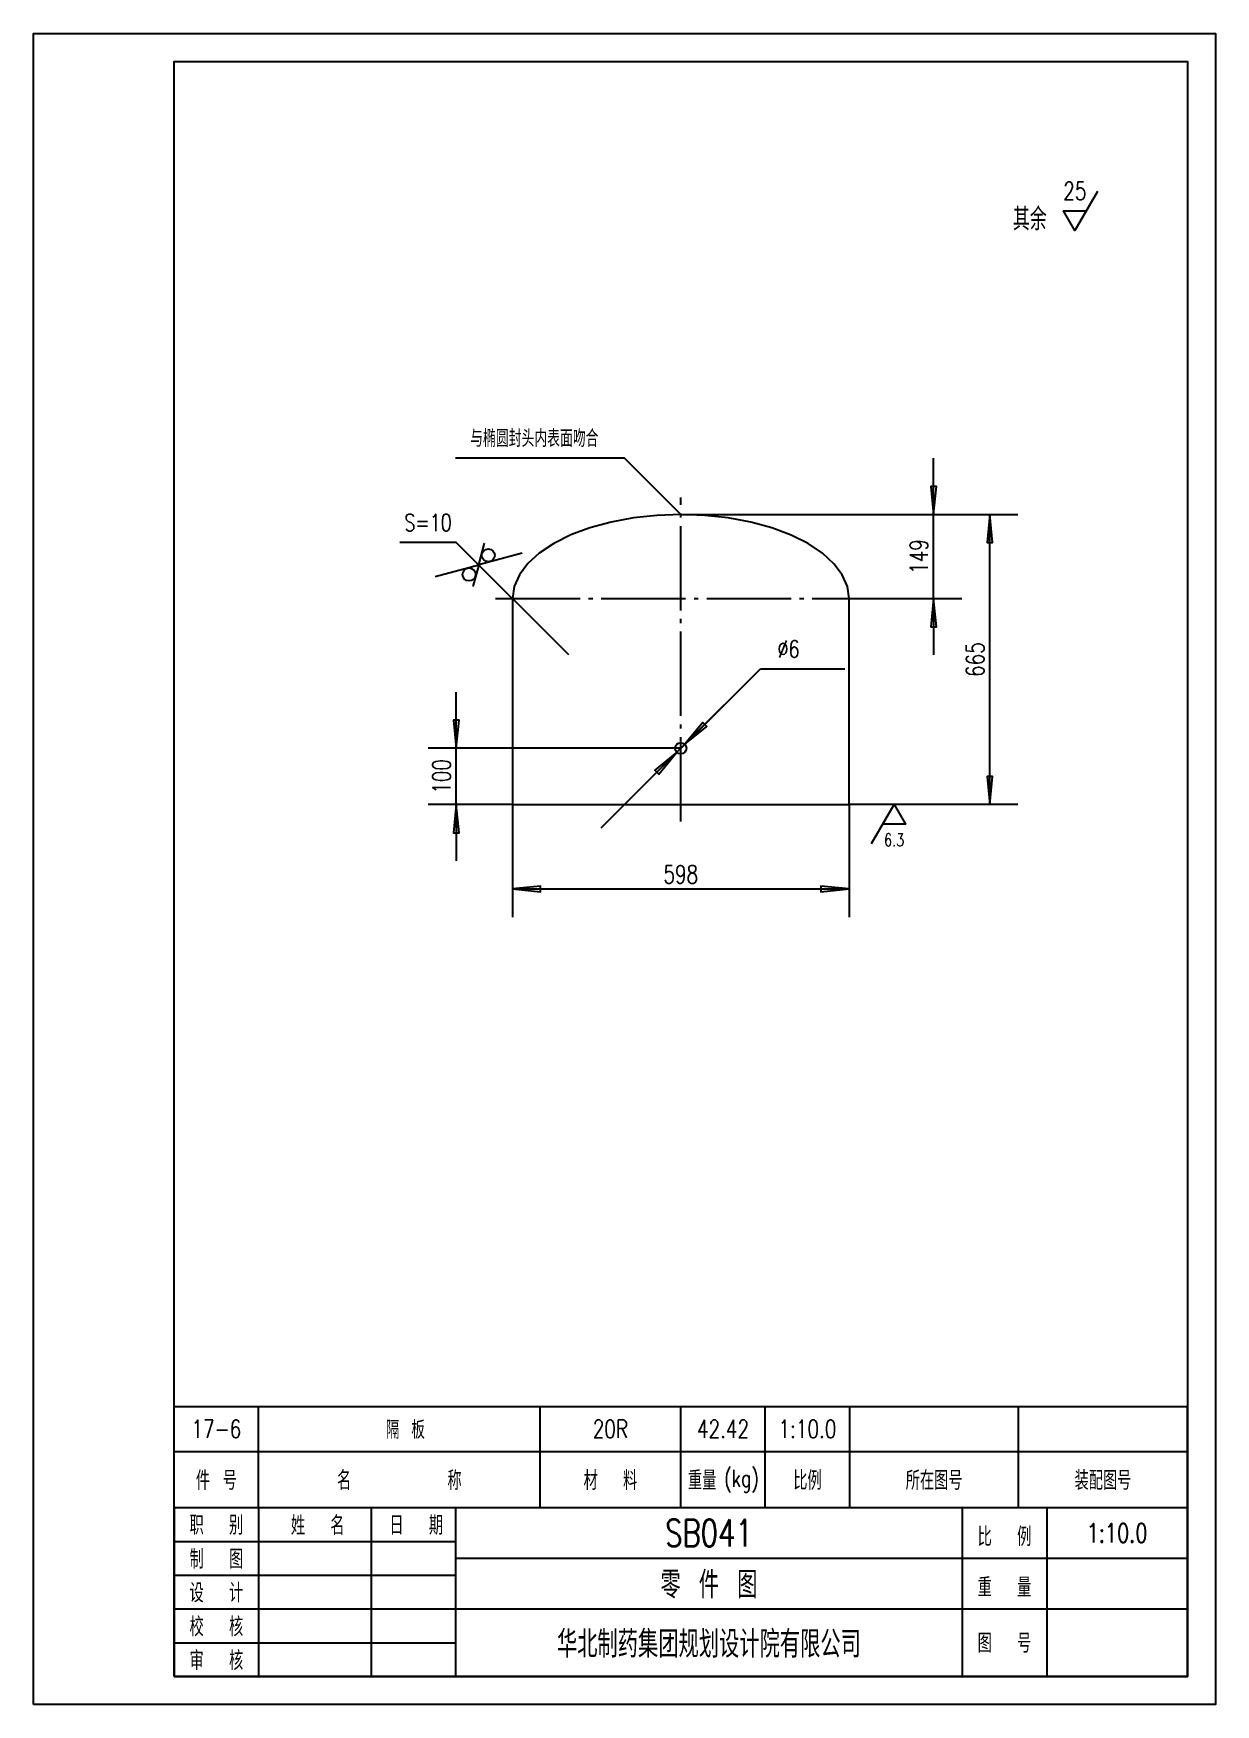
# Model space of a CAD drawing. Extents: x -250 to 1850, y -50 to 2920.
import ezdxf
from ezdxf.enums import TextEntityAlignment as Align

# ---------------------------------------------------------------- set-up
doc = ezdxf.new("R2010")
doc.units = 0
doc.header["$LTSCALE"] = 30
doc.header["$MEASUREMENT"] = 0
doc.linetypes.add('CENTER', pattern=[6.25, 5, -0.5, 0.25, -0.5])
for name, color, linetype in [('1', 2, 'CONTINUOUS'), ('2', 1, 'CONTINUOUS'), ('4', 2, 'CENTER')]:
    doc.layers.add(name, color=color, linetype=linetype)
doc.styles.add('HZ', font='txt', dxfattribs={"width": 0.75, "bigfont": 'hztxt'})

# ---------------------------------------------------------------- blocks, each defined once
blk = doc.blocks.new('BT2')
at = {"layer": '1', "color": 1}
for q in [(0, 30), (-180, 0)]:
    blk.add_line((-180, 30), q, dxfattribs=at)
at = {"layer": '1'}
for p, q in [((-165, 30), (-165, 0)), ((-145, 30), (-145, 0)), ((-130, 30), (-130, 0)), ((-40, 30), (-40, 0)), ((-25, 30), (-25, 0)), ((-180, 24), (-130, 24)), ((-180, 24), (-130, 24)), ((-130, 21), (0, 21)), ((-180, 18), (-130, 18)), ((-180, 12), (0, 12)), ((-180, 6), (-130, 6))]:
    blk.add_line(p, q, dxfattribs=at)
at = {"layer": '2'}
for p, q in [((0, 0), (0, 30)), ((-180, 0), (0, 0))]:
    blk.add_line(p, q, dxfattribs=at)
at = {"layer": '1', "style": 'HZ', "width": 0.75}
for s, height, p in [('职  别', 3.36, (-172.5, 27)), ('姓  名', 3.36, (-154.5, 27)), ('日  期', 3.36, (-137, 27)), ('比  例', 3.36, (-32.5, 25)), ('制  图', 3.36, (-172.5, 21)), ('重  量', 3.36, (-32.5, 16)), ('设  计', 3.36, (-172.5, 15)), ('校  核', 3.36, (-172.5, 9)), ('华北制药集团规划设计院有限公司', 4.8, (-85, 6)), ('图  号', 3.36, (-32.5, 6)), ('审  核', 3.36, (-172.5, 3))]:
    blk.add_text(s, height=height, dxfattribs=at).set_placement(p, align=Align.MIDDLE)
blk = doc.blocks.new('BT3')
at = {"layer": '1'}
for p, q in [((-165, 0), (-165, 18)), ((-115, 0), (-115, 18)), ((-90, 0), (-90, 18)), ((-75, 0), (-75, 18)), ((-60, 0), (-60, 18)), ((-30, 0), (-30, 18)), ((-180, 10), (0, 10))]:
    blk.add_line(p, q, dxfattribs=at)
at = {"layer": '2'}
for p, q in [((-180, 18), (0, 18)), ((-180, 18), (0, 18)), ((-180, 0), (-180, 18)), ((0, 0), (0, 18)), ((-180, 0), (0, 0))]:
    blk.add_line(p, q, dxfattribs=at)
at = {"layer": '1', "style": 'HZ', "width": 0.75}
for s, height, p in [('件 号', 3.36, (-172.5, 5)), ('名       称', 3.36, (-140, 5)), ('材  料', 3.36, (-102.5, 5)), ('重量', 3.36, (-86.2, 5)), ('(kg)', 3, (-79.2, 5)), ('比例', 3.36, (-67.5, 5)), ('所在图号', 3.36, (-45, 5)), ('装配图号', 3.36, (-15, 5))]:
    blk.add_text(s, height=height, dxfattribs=at).set_placement(p, align=Align.MIDDLE)

msp = doc.modelspace()

# ---------------------------------------------------------------- linework, layer by layer
at = {"layer": '1'}
for p, q in [((800, 2165), (500, 2165)), ((900, 2065), (800, 2165)), ((900, 2065), (1499, 2065)), ((1349, 1915.5), (1349, 2065)), ((1449, 1549.5), (1449, 2065)), ((501, 2015.5), (401, 2015.5)), ((701, 1815.5), (501, 2015.5)), ((1199, 1915.5), (1399, 1915.5)), ((1199, 1915.5), (1399, 1915.5)), ((758.6, 1508.1), (1041.4, 1790.9)), ((1041.4, 1790.9), (1191.4, 1790.9)), ((900, 1649.5), (451, 1649.5)), ((501, 1549.5), (501, 1649.5)), ((892.9, 1642.4), (907.1, 1656.6)), ((601, 1549.5), (451, 1549.5)), ((601, 1549.5), (601, 1349.5)), ((1499, 1549.5), (1199, 1549.5)), ((1199, 1549.5), (1199, 1349.5)), ((601, 1399.5), (1199, 1399.5))]:
    msp.add_line(p, q, dxfattribs=at)
msp.add_lwpolyline([(-250, -50), (-250, 2920), (1850, 2920), (1850, -50)], close=True, dxfattribs=at)
for points in [[(1640, 2639.3), (1600, 2570), (1580, 2604.6), (1620, 2604.6)], [(1349, 2065), (1354, 2115), (1344, 2115), (1349, 2065), (1349, 2165)], [(1449, 2065), (1444, 2015), (1454, 2015), (1449, 2065)], [(618.3, 1996.2), (541, 1975.5), (551.4, 2014.1)], [(463.7, 1954.8), (541, 1975.5), (530.6, 1936.9)], [(1349, 1915.5), (1344, 1865.5), (1354, 1865.5), (1349, 1915.5), (1349, 1815.5)], [(501, 1649.5), (506, 1699.5), (496, 1699.5), (501, 1649.5), (501, 1749.5)], [(907.1, 1656.6), (946, 1688.4), (938.9, 1695.5), (907.1, 1656.6), (977.8, 1727.3)], [(892.9, 1642.4), (854, 1610.6), (861.1, 1603.5), (892.9, 1642.4), (822.2, 1571.7)], [(1449, 1549.5), (1454, 1599.5), (1444, 1599.5), (1449, 1549.5)], [(501, 1549.5), (496, 1499.5), (506, 1499.5), (501, 1549.5), (501, 1449.5)], [(1239, 1480.2), (1279, 1549.5), (1299, 1514.9), (1259, 1514.9)], [(601, 1399.5), (651, 1394.5), (651, 1404.5), (601, 1399.5)], [(1199, 1399.5), (1149, 1404.5), (1149, 1394.5), (1199, 1399.5)]]:
    msp.add_lwpolyline(points, dxfattribs=at)
for centre in [(558, 1992.5), (524, 1958.5)]:
    msp.add_circle(centre, 11.5, dxfattribs=at)
for points in [[(1349, 2065), (1354, 2115), (1344, 2115), (1349, 2065)], [(1449, 2065), (1444, 2015), (1454, 2015), (1449, 2065)], [(1349, 1915.5), (1344, 1865.5), (1354, 1865.5), (1349, 1915.5)], [(501, 1649.5), (506, 1699.5), (496, 1699.5), (501, 1649.5)], [(907.1, 1656.6), (946, 1688.4), (938.9, 1695.5), (907.1, 1656.6)], [(892.9, 1642.4), (854, 1610.6), (861.1, 1603.5), (892.9, 1642.4)], [(1449, 1549.5), (1454, 1599.5), (1444, 1599.5), (1449, 1549.5)], [(501, 1549.5), (496, 1499.5), (506, 1499.5), (501, 1549.5)], [(601, 1399.5), (651, 1394.5), (651, 1404.5), (601, 1399.5)], [(1199, 1399.5), (1149, 1404.5), (1149, 1394.5), (1199, 1399.5)]]:
    msp.add_solid(points, dxfattribs=at)
at = {"layer": '2'}
for p, q in [((601, 1915.5), (601, 1549.5)), ((1199, 1549.5), (1199, 1915.5)), ((601, 1549.5), (1199, 1549.5))]:
    msp.add_line(p, q, dxfattribs=at)
msp.add_lwpolyline([(0, 0), (0, 2870), (1800, 2870), (1800, 0)], close=True, dxfattribs=at)
msp.add_lwpolyline([(1199, 1915.5), (1196, 1936.8), (1186.9, 1957.6), (1172, 1977.6), (1151.6, 1996.3), (1126, 2013.4), (1095.9, 2028.4), (1061.8, 2041.2), (1024.4, 2051.4), (984.4, 2058.9), (942.8, 2063.5), (900.3, 2065), (857.7, 2063.5), (816.1, 2059), (776.1, 2051.6), (738.7, 2041.4), (704.5, 2028.6), (674.3, 2013.6), (648.7, 1996.5), (628.2, 1977.8), (613.2, 1957.9), (604.1, 1937), (601, 1915.8)], dxfattribs=at)
msp.add_circle((900, 1649.5), 10, dxfattribs=at)
at = {"layer": '4'}
for p, q in [((900, 1519.5), (900, 2095)), ((571, 1915.5), (1229, 1915.5))]:
    msp.add_line(p, q, dxfattribs=at)

# ---------------------------------------------------------------- block references
at = {"layer": '1', "xscale": 10, "yscale": 10, "zscale": 10}
for name, p in [('BT3', (1800, 300)), ('BT2', (1800, 0))]:
    msp.add_blockref(name, p, dxfattribs=at)

# ---------------------------------------------------------------- texts
at = {"layer": '1', "style": 'HZ', "width": 0.75}
for s, height, p in [('25', 32, (1600, 2624)), ('与椭圆封头内表面吻合 ', 30.4, (650, 2185)), ('S=10', 30.4, (451, 2035.5)), ('%%c6', 30.4, (1091.4, 1810.9)), ('6.3', 22.4, (1279, 1475.5)), ('598', 32, (900, 1409.5))]:
    msp.add_text(s, height=height, dxfattribs=at).set_placement(p, align=Align.CENTER)
msp.add_text('其余', height=40, dxfattribs=at).set_placement((1550, 2570), align=Align.RIGHT)
for s, p in [('149', (1339, 1990.2)), ('665', (1439, 1807.2)), ('100', (491, 1599.5))]:
    msp.add_text(s, height=32, rotation=90, dxfattribs=at).set_placement(p, align=Align.CENTER)
for s, height, p in [('17-6', 32, (75, 440)), (' 隔 板', 32, (400, 440)), ('20R', 32, (775, 440)), ('42.42', 32, (975, 440)), ('1:10.0', 32, (1125, 440)), ('SB041', 48, (950, 255)), ('1:10.0', 33.6, (1675, 255)), ('零 件 图', 48, (950, 165))]:
    msp.add_text(s, height=height, dxfattribs=at).set_placement(p, align=Align.MIDDLE)

doc.saveas('drawing.dxf')
